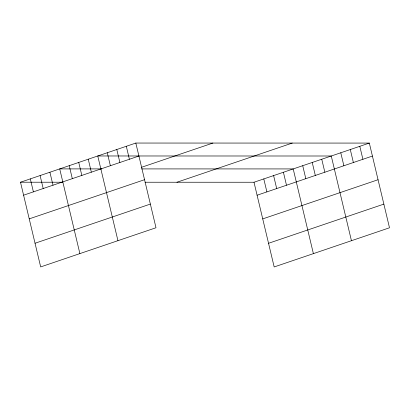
<?xml version="1.0" encoding="UTF-8"?>
<svg xmlns="http://www.w3.org/2000/svg" width="410" height="410" viewBox="0 0 410 410"><rect width="100%" height="100%" fill="white"/><g stroke="black" fill="none" stroke-linecap="round" stroke-linejoin="round"><path stroke-width="0.61" d="M135.823 143.049L156 227.75L40.677 266.92L20.5 182.214L135.823 143.049L369.323 143.08L389.5 227.786L274.177 266.951L254 182.25L145.068 182.235M23.59 195.196L138.913 156.031M141.522 167.295L212.877 143.059M29.233 218.863L144.556 179.698M176.946 182.24L292.268 143.07M35.04 243.248L150.362 204.083M254 182.25L369.323 143.08M257.09 195.227L372.413 156.061M262.728 218.894L378.051 179.729M268.54 243.284L383.862 204.113M101.742 168.905L59.711 168.899L79.888 253.6M141.578 168.91L293.206 168.93L313.389 253.631M20.5 182.214L62.53 182.224M359.806 146.314L362.901 159.29M350.294 149.542L353.384 162.524M340.777 152.776L343.872 165.753M351.442 240.706L331.265 156.005L97.764 155.974L117.947 240.675M321.753 159.239L324.843 172.215M312.236 162.468L315.326 175.449M302.723 165.701L305.814 178.678M283.407 172.261L286.498 185.238M273.603 175.593L276.694 188.569M263.799 178.919L266.895 191.9M126.311 146.283L129.401 159.259M116.794 149.512L119.889 162.488M107.282 152.745L110.372 165.722M88.252 159.208L91.343 172.185M78.74 162.437L81.831 175.413M69.223 165.671L72.314 178.647M49.907 172.231L52.998 185.207M40.103 175.557L43.199 188.538M30.304 178.888L33.394 191.865"/></g></svg>
